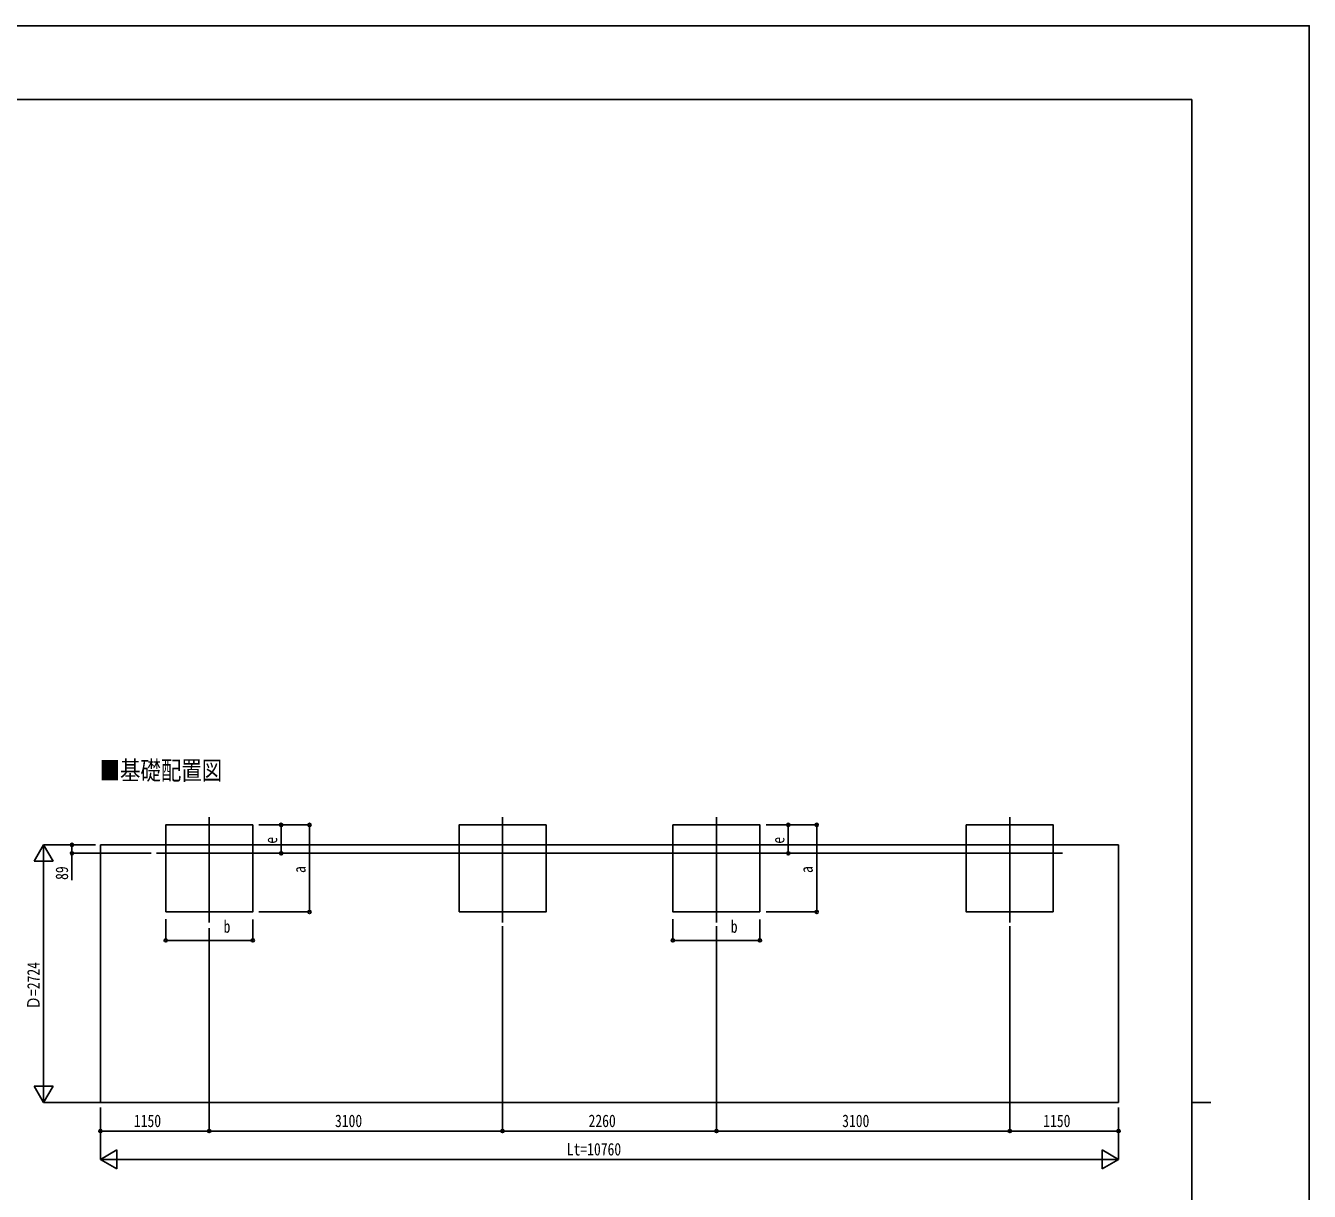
# Model space of a CAD drawing. Units: millimetres, scale not verified. Extents: x -16820 to 16820, y -11880 to 11880.
# Drawn here: x 3254 to 16820, y -440 to 11880 of the extents above; entities that cross this region are included whole.
import ezdxf
from ezdxf.enums import TextEntityAlignment as Align

# ---------------------------------------------------------------- set-up
doc = ezdxf.new("R2010")
doc.units = ezdxf.units.MM
doc.header["$LTSCALE"] = 60
for name, color, linetype in [('0-2_USER1', 3, 'Continuous'), ('0-3_YKK_12', 2, 'Continuous'), ('0-5_YKK_A1', 4, 'Continuous'), ('0-6_YKK_D', 6, 'Continuous'), ('0-7_YKK_ZWAK', 7, 'Continuous')]:
    doc.layers.add(name, color=color, linetype=linetype)
doc.styles.add('ＭＳ ゴシック', font='')
doc.styles.get('ＭＳ ゴシック').set_extended_font_data('MS Gothic')

msp = doc.modelspace()

# ---------------------------------------------------------------- linework, layer by layer
at = {"layer": '0-3_YKK_12'}
for p, q in [((5193.96, 3513.8), (5193.96, 2401.28)), ((8293.96, 3513.8), (8293.96, 2401.28)), ((10553.96, 3513.8), (10553.96, 2401.28)), ((13653.96, 3513.8), (13653.96, 2401.28)), ((4635.29, 3132.54), (14212.63, 3132.54))]:
    msp.add_line(p, q, dxfattribs=at)
at = {"layer": '0-5_YKK_A1'}
for p, q in [((4043.96, 3221.54), (4043.96, 497.54)), ((14803.96, 3221.54), (4043.96, 3221.54)), ((14803.96, 3221.54), (14803.96, 497.54)), ((14803.96, 497.54), (4043.96, 497.54))]:
    msp.add_line(p, q, dxfattribs=at)
for points in [[(4733.96, 2512.54), (5653.96, 2512.54), (5653.96, 3432.54), (4733.96, 3432.54)], [(7833.96, 2512.54), (8753.96, 2512.54), (8753.96, 3432.54), (7833.96, 3432.54)], [(11013.96, 2512.54), (10093.96, 2512.54), (10093.96, 3432.54), (11013.96, 3432.54)], [(14113.96, 2512.54), (13193.96, 2512.54), (13193.96, 3432.54), (14113.96, 3432.54)]]:
    msp.add_lwpolyline(points, close=True, dxfattribs=at)
at = {"layer": '0-6_YKK_D'}
for p, q in [((5718.96, 3432.54), (6254.96, 3432.54)), ((5719.96, 3432.54), (5954.96, 3432.54)), ((5953.96, 3132.54), (5953.96, 3432.54)), ((6253.96, 2512.54), (6253.96, 3432.54)), ((11078.96, 3432.54), (11614.96, 3432.54)), ((11079.96, 3432.54), (11314.96, 3432.54)), ((11313.96, 3132.54), (11313.96, 3432.54)), ((11613.96, 2512.54), (11613.96, 3432.54)), ((3443.96, 3221.54), (3343.96, 3048.34)), ((3993.96, 3221.54), (3442.96, 3221.54)), ((3443.96, 3221.54), (3543.96, 3048.34)), ((3443.96, 3221.54), (3443.96, 2875.13)), ((3993.96, 3221.54), (3742.96, 3221.54)), ((4581.85, 3132.54), (3742.96, 3132.54)), ((5857.77, 3132.54), (5954.96, 3132.54)), ((11217.77, 3132.54), (11314.96, 3132.54)), ((3343.96, 3048.34), (3543.96, 3048.34)), ((3443.96, 697.54), (3443.96, 3021.54)), ((5719.96, 2512.54), (6254.96, 2512.54)), ((11079.96, 2512.54), (11614.96, 2512.54)), ((4733.96, 2435.45), (4733.96, 2211.54)), ((5193.96, 2343.1), (5193.96, 196.54)), ((5193.96, 2343.1), (5193.96, 196.54)), ((5653.96, 2433.52), (5653.96, 2211.54)), ((8293.96, 2363.69), (8293.96, 196.54)), ((8293.96, 2363.69), (8293.96, 196.54)), ((10093.96, 2435.45), (10093.96, 2211.54)), ((10553.96, 2361.48), (10553.96, 196.54)), ((10553.96, 2361.48), (10553.96, 196.54)), ((11013.96, 2433.52), (11013.96, 2211.54)), ((13653.96, 2361.48), (13653.96, 196.54)), ((13653.96, 2361.48), (13653.96, 196.54)), ((4733.96, 2212.54), (5653.96, 2212.54)), ((10093.96, 2212.54), (11013.96, 2212.54)), ((3443.96, 497.54), (3443.96, 843.95)), ((3443.96, 497.54), (3343.96, 670.75)), ((3543.96, 670.75), (3343.96, 670.75)), ((3443.96, 497.54), (3543.96, 670.75)), ((4042.96, 497.54), (3442.96, 497.54)), ((4043.96, 446.54), (4043.96, -103.46)), ((14803.96, 446.54), (14803.96, -103.46)), ((14803.96, 446.54), (14803.96, 196.54)), ((4043.96, -27.79), (4043.96, 198.54)), ((5193.96, 197.54), (4043.96, 197.54)), ((5193.96, 197.54), (8293.96, 197.54)), ((8293.96, 197.54), (10553.96, 197.54)), ((10553.96, 197.54), (13653.96, 197.54)), ((13653.96, 197.54), (14803.96, 197.54)), ((4043.96, -102.46), (4217.16, -2.46)), ((4043.96, -102.46), (4217.16, -202.46)), ((4043.96, -102.46), (4390.37, -102.46)), ((4217.16, -202.46), (4217.16, -2.46)), ((4243.96, -102.46), (14603.96, -102.46)), ((14803.96, -102.46), (14457.55, -102.46)), ((14803.96, -102.46), (14630.75, -2.46)), ((14630.75, -2.46), (14630.75, -202.46)), ((14803.96, -102.46), (14630.75, -202.46))]:
    msp.add_line(p, q, dxfattribs=at)
msp.add_lwpolyline([(3743.96, 3221.54), (3743.96, 3132.54), (3743.96, 2849.34)], dxfattribs=at)
for centre in [(5953.96, 3432.54), (6253.96, 3432.54), (11313.96, 3432.54), (11613.96, 3432.54), (3743.96, 3221.54), (3743.96, 3132.54), (5953.96, 3132.54), (11313.96, 3132.54), (6253.96, 2512.54), (11613.96, 2512.54), (4733.96, 2212.54), (5653.96, 2212.54), (10093.96, 2212.54), (11013.96, 2212.54), (4043.96, 197.54), (5193.96, 197.54), (5193.96, 197.54), (8293.96, 197.54), (8293.96, 197.54), (10553.96, 197.54), (10553.96, 197.54), (13653.96, 197.54), (13653.96, 197.54), (14803.96, 197.54)]:
    msp.add_circle(centre, 17, dxfattribs=at)
at = {"layer": '0-7_YKK_ZWAK'}
for p, q in [((15580.08, 11100), (-15619.92, 11100)), ((15580.08, 11100), (15580.08, -10100)), ((15580.08, 500), (15780.08, 500))]:
    msp.add_line(p, q, dxfattribs=at)
msp.add_lwpolyline([(-16820, -11880), (16820, -11880), (16820, 11880), (-16820, 11880)], close=True, dxfattribs=at)

# ---------------------------------------------------------------- texts
at = {"layer": '0-2_USER1', "style": 'ＭＳ ゴシック', "width": 0.8}
msp.add_text('■基礎配置図', height=197.9, dxfattribs=at).set_placement((4035.2, 3850), align=Align.BOTTOM_LEFT)
at = {"layer": '0-6_YKK_D', "style": 'ＭＳ ゴシック', "width": 0.8}
for s, p in [('e', (5951.96, 3234.54)), ('e', (11311.96, 3234.54)), ('89', (3741.96, 2851.34)), ('a', (6251.96, 2924.54)), ('a', (11611.96, 2924.54)), ('Ｄ=2724', (3441.96, 1480.34))]:
    msp.add_text(s, height=132, rotation=90, dxfattribs=at).set_placement(p, align=Align.BOTTOM_LEFT)
for s, p in [('b', (5345.96, 2252.98)), ('b', (10705.96, 2252.98)), ('1150', (4398.16, 199.54)), ('3100', (6523.16, 199.54)), ('2260', (9203.16, 199.54)), ('3100', (11883.16, 199.54)), ('1150', (14008.16, 199.54)), ('Lt=10760', (8972.76, -100.46))]:
    msp.add_text(s, height=132, dxfattribs=at).set_placement(p, align=Align.BOTTOM_LEFT)

doc.saveas('drawing.dxf')
